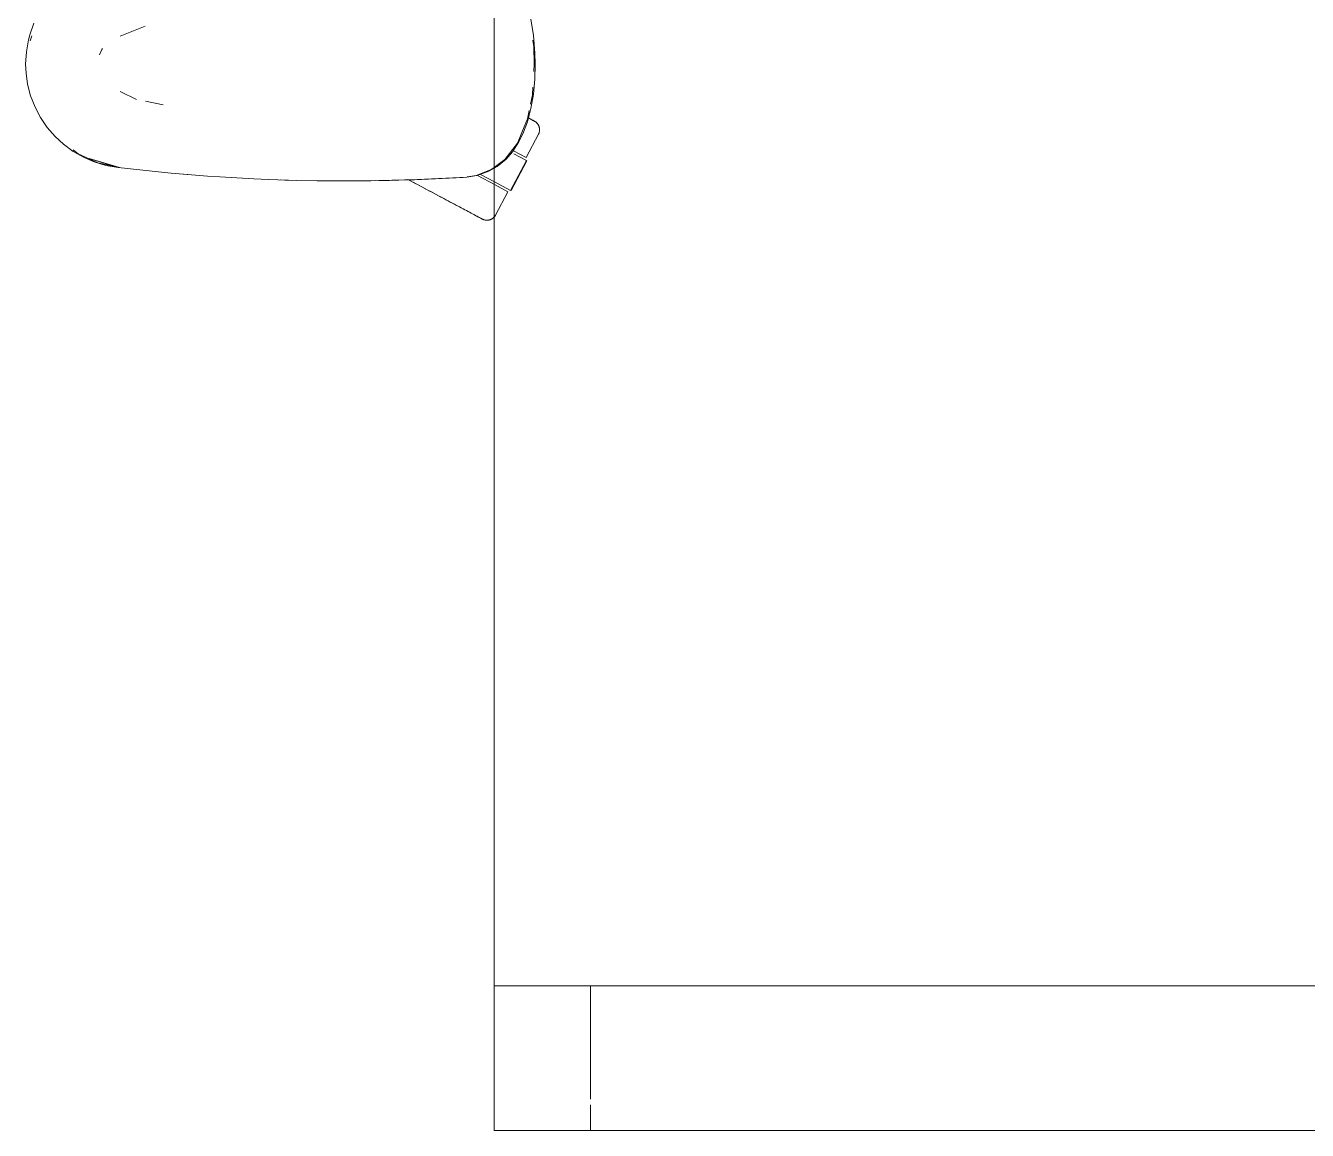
# Model space of a CAD drawing. Header units: millimetres. Extents: x 155927 to 326028, y -36033 to 97293.
# Drawn here: x 200431 to 200963, y 30008 to 30466 of the extents above; entities that cross this region are included whole.
import ezdxf

# ---------------------------------------------------------------- set-up
doc = ezdxf.new("R2010")
doc.units = ezdxf.units.MM
doc.header["$MEASUREMENT"] = 0
doc.layers.add('G-IMPT', color=8, linetype='CONTINUOUS', lineweight=9)
doc.layers.add('I-FURN', color=8, linetype='CONTINUOUS', lineweight=9)

msp = doc.modelspace()

# ---------------------------------------------------------------- linework, layer by layer
at = {"layer": 'G-IMPT'}
for p, q in [((200640.65, 30468.39), (200641.77, 30461.63)), ((200434.55, 30466.7), (200432.84, 30461.93)), ((200480.68, 30465.53), (200470.26, 30461.38)), ((200431.4, 30454.85), (200432.28, 30459.8)), ((200432.28, 30459.8), (200432.84, 30461.93)), ((200433.64, 30461.49), (200433.02, 30459.46)), ((200641.83, 30456.98), (200641.43, 30459.76)), ((200642.34, 30454.32), (200641.77, 30461.63)), ((200641.83, 30456.98), (200642.06, 30449.81)), ((200431.1, 30449.81), (200431.4, 30454.85)), ((200461.72, 30453.64), (200462.73, 30455.86)), ((200462.73, 30455.86), (200463.03, 30456.31)), ((200642.34, 30454.32), (200642.43, 30449.81)), ((200431.1, 30449.81), (200431.27, 30445.96)), ((200641.87, 30446.7), (200642.06, 30449.81)), ((200642.43, 30449.81), (200642.25, 30443.47)), ((200431.92, 30441.45), (200431.27, 30445.96)), ((200431.92, 30441.45), (200433.18, 30436.58)), ((200641.69, 30437.32), (200642.25, 30443.47)), ((200435.02, 30431.87), (200433.18, 30436.58)), ((200470.35, 30438.43), (200477.13, 30435.17)), ((200640.5, 30433.23), (200641.27, 30436.98)), ((200641.69, 30437.32), (200640.69, 30431.39)), ((200641.27, 30436.98), (200641.47, 30440.19)), ((200437.21, 30427.71), (200435.02, 30431.87)), ((200488.18, 30432.83), (200480.75, 30434.4)), ((200639.23, 30427.02), (200639.94, 30430.49)), ((200639.26, 30425.91), (200640.69, 30431.39)), ((200437.21, 30427.71), (200440.04, 30423.54)), ((200639.23, 30427.02), (200636.9, 30421.4)), ((200639.26, 30425.91), (200637.67, 30421.58)), ((200440.04, 30423.54), (200443.36, 30419.71)), ((200446.8, 30416.54), (200443.36, 30419.71)), ((200635.06, 30417.01), (200636.9, 30421.4)), ((200635.69, 30417.5), (200637.67, 30421.58)), ((200446.8, 30416.54), (200450.88, 30413.54)), ((200629.85, 30410.22), (200635.06, 30417.01)), ((200635.69, 30417.5), (200633.03, 30413.45)), ((200450.84, 30414.24), (200452.95, 30412.64)), ((200455.32, 30411.03), (200450.88, 30413.54)), ((200461.01, 30408.9), (200452.95, 30412.64)), ((200455.32, 30411.03), (200459.56, 30409.22)), ((200469.98, 30406.86), (200457.52, 30410.69)), ((200457.52, 30410.69), (200466.66, 30407.78)), ((200459.56, 30409.22), (200464.42, 30407.75)), ((200625.43, 30406.95), (200629.85, 30410.22)), ((200626.63, 30407.34), (200630.37, 30410.42)), ((200633.03, 30413.45), (200630.37, 30410.42)), ((200461.01, 30408.9), (200469.41, 30406.99)), ((200469.47, 30406.86), (200464.42, 30407.75)), ((200469.98, 30406.86), (200466.66, 30407.78)), ((200487.39, 30404.95), (200469.47, 30406.86)), ((200491.52, 30404.61), (200487.39, 30404.95)), ((200506.58, 30403.36), (200491.52, 30404.61)), ((200498.4, 30404.01), (200496.72, 30404.18)), ((200618.03, 30403.64), (200624.22, 30406.05)), ((200618.21, 30403.62), (200619.55, 30403.99)), ((200623.19, 30405.38), (200619.55, 30403.99)), ((200623.19, 30405.38), (200625.43, 30406.66)), ((200624.22, 30406.05), (200625.43, 30406.95)), ((200625.43, 30406.66), (200626.63, 30407.34)), ((200506.58, 30403.36), (200511.67, 30403.03)), ((200511.67, 30403.03), (200525.81, 30402.22)), ((200531.83, 30401.97), (200525.81, 30402.22)), ((200531.83, 30401.97), (200543.59, 30401.58)), ((200536.72, 30401.83), (200538.65, 30401.72)), ((200538.65, 30401.72), (200540.15, 30401.71)), ((200552.01, 30401.42), (200543.59, 30401.58)), ((200552.01, 30401.42), (200582.03, 30401.53)), ((200552.01, 30401.42), (200572.19, 30401.37)), ((200552.01, 30401.42), (200562.8, 30401.33)), ((200582.03, 30401.53), (200562.8, 30401.33)), ((200572.19, 30401.37), (200593.59, 30401.87)), ((200572.19, 30401.37), (200592.38, 30401.84)), ((200572.19, 30401.37), (200582.03, 30401.53)), ((200572.19, 30401.41), (200574.23, 30401.39)), ((200574.23, 30401.39), (200576.14, 30401.46)), ((200582.03, 30401.53), (200593.59, 30401.87)), ((200592.38, 30401.84), (200614.16, 30402.92)), ((200592.38, 30401.84), (200612.56, 30402.81)), ((200593.59, 30401.87), (200592.38, 30401.84)), ((200593.59, 30401.87), (200614.16, 30402.92)), ((200614.16, 30402.92), (200612.56, 30402.81)), ((200614.16, 30402.92), (200615.81, 30403.18)), ((200618.03, 30403.64), (200614.18, 30403.06)), ((200618.21, 30403.62), (200615.81, 30403.18))]:
    msp.add_line(p, q, dxfattribs=at)
at = {"layer": 'I-FURN'}
for p, q in [((200625.43, 31407.61), (200625.43, 30007.61)), ((200625.43, 30007.61), (200625.43, 31407.61)), ((200639.51, 30427.53), (200639.94, 30427.3)), ((200640.15, 30427.18), (200639.74, 30427.4)), ((200639.94, 30427.3), (200640.33, 30427.09)), ((200640.53, 30426.99), (200640.15, 30427.18)), ((200640.33, 30427.09), (200640.69, 30426.9)), ((200640.86, 30426.81), (200640.53, 30426.99)), ((200640.69, 30426.9), (200641, 30426.73)), ((200641.16, 30426.65), (200640.86, 30426.81)), ((200641, 30426.73), (200641.28, 30426.58)), ((200641.42, 30426.51), (200641.16, 30426.65)), ((200641.28, 30426.58), (200641.52, 30426.46)), ((200641.64, 30426.39), (200641.42, 30426.51)), ((200641.52, 30426.46), (200641.73, 30426.35)), ((200641.82, 30426.3), (200641.64, 30426.39)), ((200641.73, 30426.35), (200641.89, 30426.26)), ((200641.96, 30426.22), (200641.82, 30426.3)), ((200641.89, 30426.26), (200642.01, 30426.2)), ((200642.06, 30426.17), (200641.96, 30426.22)), ((200642.01, 30426.2), (200642.09, 30426.15)), ((200642.12, 30426.14), (200642.06, 30426.17)), ((200642.09, 30426.15), (200642.13, 30426.13)), ((200642.14, 30426.13), (200642.12, 30426.14)), ((200642.13, 30426.13), (200642.14, 30426.13)), ((200642.14, 30426.13), (200642.28, 30426.05)), ((200642.28, 30426.05), (200642.42, 30425.97)), ((200642.42, 30425.97), (200642.55, 30425.88)), ((200642.55, 30425.88), (200642.68, 30425.78)), ((200642.68, 30425.78), (200642.81, 30425.68)), ((200642.81, 30425.68), (200642.93, 30425.58)), ((200642.93, 30425.58), (200643.05, 30425.47)), ((200643.05, 30425.47), (200643.16, 30425.35)), ((200643.16, 30425.35), (200643.27, 30425.23)), ((200643.27, 30425.23), (200643.37, 30425.11)), ((200643.37, 30425.11), (200643.47, 30424.98)), ((200638.66, 30410.99), (200643.81, 30420.68)), ((200643.47, 30424.98), (200643.57, 30424.85)), ((200643.57, 30424.85), (200643.66, 30424.72)), ((200643.66, 30424.72), (200643.74, 30424.58)), ((200643.74, 30424.58), (200643.82, 30424.44)), ((200643.83, 30420.72), (200643.81, 30420.68)), ((200643.82, 30424.44), (200643.89, 30424.29)), ((200643.9, 30420.86), (200643.83, 30420.72)), ((200643.89, 30424.29), (200643.96, 30424.15)), ((200643.96, 30421.01), (200643.9, 30420.86)), ((200643.96, 30424.15), (200644.02, 30424)), ((200644.02, 30421.16), (200643.96, 30421.01)), ((200644.02, 30424), (200644.07, 30423.85)), ((200644.07, 30421.31), (200644.02, 30421.16)), ((200644.07, 30423.85), (200644.12, 30423.69)), ((200644.12, 30421.46), (200644.07, 30421.31)), ((200644.12, 30423.69), (200644.16, 30423.54)), ((200644.16, 30421.62), (200644.12, 30421.46)), ((200644.16, 30423.54), (200644.19, 30423.38)), ((200644.2, 30421.78), (200644.16, 30421.62)), ((200644.19, 30423.38), (200644.22, 30423.22)), ((200644.23, 30421.94), (200644.2, 30421.78)), ((200644.22, 30423.22), (200644.25, 30423.06)), ((200644.25, 30422.1), (200644.23, 30421.94)), ((200644.25, 30423.06), (200644.26, 30422.9)), ((200644.26, 30422.26), (200644.25, 30422.1)), ((200644.26, 30422.9), (200644.27, 30422.74)), ((200644.27, 30422.42), (200644.26, 30422.26)), ((200644.27, 30422.74), (200644.28, 30422.58)), ((200644.28, 30422.58), (200644.27, 30422.42)), ((200638.84, 30409.76), (200632.27, 30397.4)), ((200632.44, 30397.31), (200639.01, 30409.67)), ((200633.46, 30413.75), (200638.66, 30410.99)), ((200633.55, 30412.58), (200638.84, 30409.76)), ((200625.57, 30400.96), (200619.76, 30404.05)), ((200590.68, 30401.39), (200589.69, 30401.92)), ((200590.15, 30401.68), (200591.13, 30401.15)), ((200591.67, 30400.87), (200590.68, 30401.39)), ((200591.13, 30401.15), (200592.13, 30400.62)), ((200592.67, 30400.34), (200591.67, 30400.87)), ((200592.13, 30400.62), (200593.13, 30400.09)), ((200593.67, 30399.8), (200592.67, 30400.34)), ((200593.13, 30400.09), (200594.13, 30399.56)), ((200594.67, 30399.27), (200593.67, 30399.8)), ((200594.13, 30399.56), (200595.13, 30399.02)), ((200595.68, 30398.73), (200594.67, 30399.27)), ((200595.13, 30399.02), (200596.14, 30398.49)), ((200596.68, 30398.2), (200595.68, 30398.73)), ((200596.14, 30398.49), (200597.14, 30397.95)), ((200618.48, 30403.6), (200625.86, 30399.68)), ((200632.27, 30397.4), (200625.57, 30400.96)), ((200625.86, 30399.68), (200631.14, 30396.86)), ((200597.68, 30397.67), (200596.68, 30398.2)), ((200597.14, 30397.95), (200598.15, 30397.42)), ((200598.68, 30397.14), (200597.68, 30397.67)), ((200598.15, 30397.42), (200599.14, 30396.89)), ((200599.68, 30396.61), (200598.68, 30397.14)), ((200599.14, 30396.89), (200600.13, 30396.36)), ((200600.67, 30396.08), (200599.68, 30396.61)), ((200600.13, 30396.36), (200601.12, 30395.84)), ((200601.64, 30395.56), (200600.67, 30396.08)), ((200601.12, 30395.84), (200602.09, 30395.32)), ((200602.61, 30395.05), (200601.64, 30395.56)), ((200602.09, 30395.32), (200603.05, 30394.81)), ((200603.57, 30394.54), (200602.61, 30395.05)), ((200603.05, 30394.81), (200604.01, 30394.31)), ((200604.51, 30394.04), (200603.57, 30394.54)), ((200604.01, 30394.31), (200604.94, 30393.81)), ((200605.44, 30393.54), (200604.51, 30394.04)), ((200604.94, 30393.81), (200605.87, 30393.32)), ((200606.36, 30393.06), (200605.44, 30393.54)), ((200605.87, 30393.32), (200606.77, 30392.83)), ((200625.99, 30387.18), (200631.14, 30396.86)), ((200607.25, 30392.58), (200606.36, 30393.06)), ((200606.77, 30392.83), (200607.66, 30392.36)), ((200608.13, 30392.11), (200607.25, 30392.58)), ((200607.66, 30392.36), (200608.53, 30391.9)), ((200608.99, 30391.66), (200608.13, 30392.11)), ((200608.53, 30391.9), (200609.37, 30391.45)), ((200609.82, 30391.21), (200608.99, 30391.66)), ((200609.37, 30391.45), (200610.2, 30391.01)), ((200610.2, 30391.01), (200611, 30390.59)), ((200611, 30390.59), (200611.78, 30390.17)), ((200611.78, 30390.17), (200612.53, 30389.78)), ((200612.53, 30389.78), (200613.25, 30389.39)), ((200613.25, 30389.39), (200613.94, 30389.02)), ((200613.94, 30389.02), (200614.61, 30388.67)), ((200614.61, 30388.67), (200615.24, 30388.33)), ((200615.24, 30388.33), (200615.84, 30388.01)), ((200616.15, 30387.85), (200615.57, 30388.16)), ((200615.84, 30388.01), (200616.41, 30387.71)), ((200616.7, 30387.55), (200616.15, 30387.85)), ((200616.41, 30387.71), (200616.95, 30387.43)), ((200617.22, 30387.28), (200616.7, 30387.55)), ((200616.95, 30387.43), (200617.45, 30387.16)), ((200617.7, 30387.02), (200617.22, 30387.28)), ((200617.45, 30387.16), (200617.91, 30386.91)), ((200618.15, 30386.79), (200617.7, 30387.02)), ((200617.91, 30386.91), (200618.34, 30386.68)), ((200618.56, 30386.57), (200618.15, 30386.79)), ((200618.34, 30386.68), (200618.73, 30386.47)), ((200618.93, 30386.37), (200618.56, 30386.57)), ((200618.73, 30386.47), (200619.09, 30386.29)), ((200619.27, 30386.19), (200618.93, 30386.37)), ((200619.09, 30386.29), (200619.41, 30386.12)), ((200619.56, 30386.03), (200619.27, 30386.19)), ((200619.41, 30386.12), (200619.69, 30385.97)), ((200619.82, 30385.9), (200619.56, 30386.03)), ((200619.69, 30385.97), (200619.93, 30385.84)), ((200620.04, 30385.78), (200619.82, 30385.9)), ((200619.93, 30385.84), (200620.13, 30385.73)), ((200620.22, 30385.68), (200620.04, 30385.78)), ((200620.13, 30385.73), (200620.29, 30385.65)), ((200620.36, 30385.61), (200620.22, 30385.68)), ((200620.29, 30385.65), (200620.41, 30385.58)), ((200620.46, 30385.56), (200620.36, 30385.61)), ((200620.41, 30385.58), (200620.5, 30385.54)), ((200620.52, 30385.52), (200620.46, 30385.56)), ((200620.5, 30385.54), (200620.54, 30385.52)), ((200620.54, 30385.51), (200620.52, 30385.52)), ((200620.54, 30385.52), (200620.54, 30385.51)), ((200620.58, 30385.49), (200620.54, 30385.51)), ((200620.73, 30385.42), (200620.58, 30385.49)), ((200620.87, 30385.36), (200620.73, 30385.42)), ((200621.02, 30385.3), (200620.87, 30385.36)), ((200621.18, 30385.24), (200621.02, 30385.3)), ((200621.33, 30385.2), (200621.18, 30385.24)), ((200621.49, 30385.15), (200621.33, 30385.2)), ((200621.64, 30385.12), (200621.49, 30385.15)), ((200621.8, 30385.09), (200621.64, 30385.12)), ((200621.96, 30385.07), (200621.8, 30385.09)), ((200622.12, 30385.05), (200621.96, 30385.07)), ((200622.28, 30385.04), (200622.12, 30385.05)), ((200622.44, 30385.04), (200622.28, 30385.04)), ((200622.6, 30385.04), (200622.44, 30385.04)), ((200622.77, 30385.05), (200622.6, 30385.04)), ((200622.93, 30385.07), (200622.77, 30385.05)), ((200623.09, 30385.09), (200622.93, 30385.07)), ((200623.24, 30385.12), (200623.09, 30385.09)), ((200623.4, 30385.16), (200623.24, 30385.12)), ((200623.56, 30385.2), (200623.4, 30385.16)), ((200623.71, 30385.25), (200623.56, 30385.2)), ((200623.86, 30385.3), (200623.71, 30385.25)), ((200624.01, 30385.36), (200623.86, 30385.3)), ((200624.16, 30385.43), (200624.01, 30385.36)), ((200624.3, 30385.5), (200624.16, 30385.43)), ((200624.44, 30385.58), (200624.3, 30385.5)), ((200624.58, 30385.66), (200624.44, 30385.58)), ((200624.72, 30385.75), (200624.58, 30385.66)), ((200624.85, 30385.84), (200624.72, 30385.75)), ((200624.98, 30385.94), (200624.85, 30385.84)), ((200625.1, 30386.05), (200624.98, 30385.94)), ((200625.22, 30386.16), (200625.1, 30386.05)), ((200625.33, 30386.27), (200625.22, 30386.16)), ((200625.44, 30386.39), (200625.33, 30386.27)), ((200625.55, 30386.51), (200625.44, 30386.39)), ((200625.65, 30386.64), (200625.55, 30386.51)), ((200625.74, 30386.77), (200625.65, 30386.64)), ((200625.83, 30386.9), (200625.74, 30386.77)), ((200625.91, 30387.04), (200625.83, 30386.9)), ((200625.99, 30387.18), (200625.91, 30387.04)), ((200625.43, 30067.61), (201060.43, 30067.61)), ((200665.43, 30067.61), (200625.43, 30067.61)), ((200625.43, 30067.61), (200625.43, 30007.61)), ((200625.43, 30007.61), (200625.43, 30067.61)), ((202185.43, 30067.61), (200665.43, 30067.61)), ((200665.43, 30020.51), (200665.43, 30067.61)), ((200665.43, 30020.51), (200665.43, 30067.61)), ((200665.43, 30007.61), (200665.43, 30018.19)), ((200665.43, 30007.61), (200665.43, 30018.19)), ((200625.43, 30007.61), (201425.43, 30007.61)), ((201425.43, 30007.61), (200625.43, 30007.61)), ((200625.43, 30007.61), (200665.43, 30007.61)), ((201060.43, 30007.61), (200625.43, 30007.61)), ((200665.43, 30007.61), (202185.43, 30007.61))]:
    msp.add_line(p, q, dxfattribs=at)

doc.saveas('drawing.dxf')
